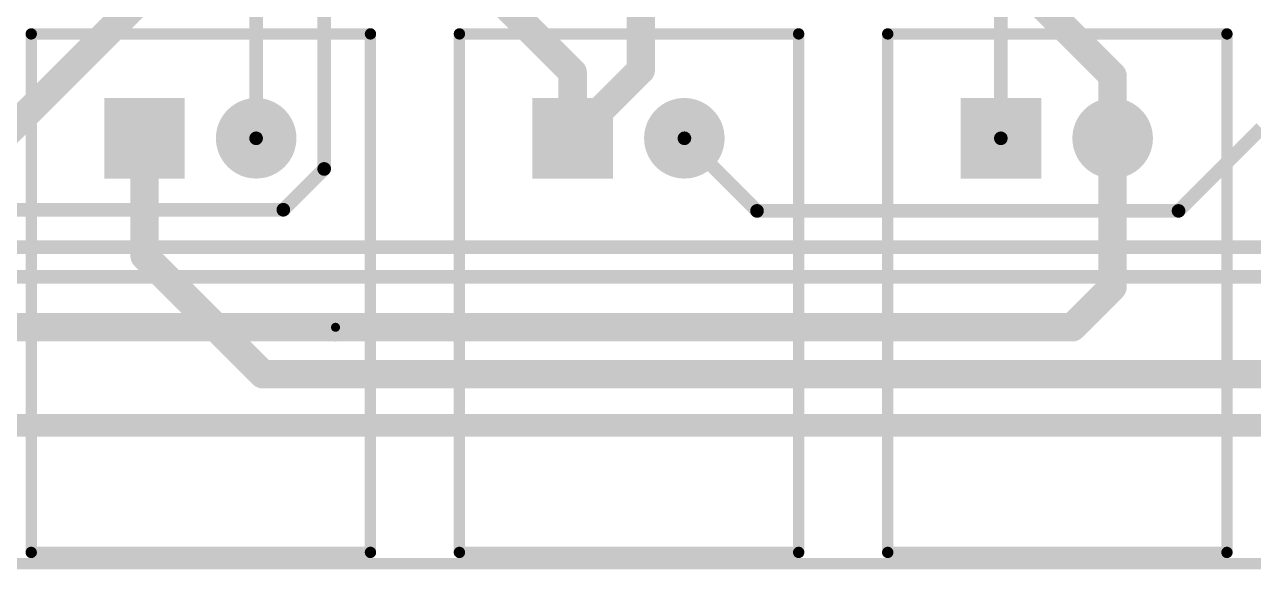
# Model space of a CAD drawing. Header units: millimetres. Extents: x 0.85 to 4.91, y 0.77 to 5.15.
# Drawn here: x 2.315 to 3.398, y 0.96 to 1.44 of the extents above; entities that cross this region are included whole.
import ezdxf

# ---------------------------------------------------------------- set-up
doc = ezdxf.new("R2010")
doc.units = ezdxf.units.MM
doc.header["$MEASUREMENT"] = 0
for name, color, linetype in [('BottomLayer', 5, 'Continuous'), ('BottomSolder', 6, 'Continuous'), ('Mechanical2', 216, 'Continuous'), ('MultiLayer', 9, 'Continuous'), ('PadHoleLayer', 156, 'Continuous'), ('TopLayer', 1, 'Continuous'), ('TopOverlay', 2, 'Continuous'), ('TopSolder', 216, 'Continuous'), ('ViaHoleLayer', 16, 'Continuous')]:
    doc.layers.add(name, color=color, linetype=linetype)

# ---------------------------------------------------------------- blocks, each defined once
blk = doc.blocks.new('S2B_XH_A_LF__SN__57')
at = {"layer": 'BottomLayer', "const_width": 0.0315}
blk.add_lwpolyline([(0.0335, 0, 1), (0.065, 0, 1)], format="xyb", close=True, dxfattribs=at)
at = {"layer": 'BottomLayer'}
blk.add_solid([(-0.0807, -0.0315), (-0.0177, -0.0315), (-0.0807, 0.0315), (-0.0177, 0.0315)], dxfattribs=at)
at = {"layer": 'BottomSolder', "const_width": 0.0355}
blk.add_lwpolyline([(0.0315, 0, 1), (0.067, 0, 1)], format="xyb", close=True, dxfattribs=at)
at = {"layer": 'BottomSolder'}
blk.add_solid([(-0.0847, -0.0355), (-0.0137, -0.0355), (-0.0847, 0.0355), (-0.0137, 0.0355)], dxfattribs=at)
at = {"layer": 'MultiLayer', "const_width": 0.0315}
blk.add_lwpolyline([(0.0335, 0, 1), (0.065, 0, 1)], format="xyb", close=True, dxfattribs=at)
at = {"layer": 'MultiLayer'}
blk.add_solid([(-0.0807, -0.0315), (-0.0177, -0.0315), (-0.0807, 0.0315), (-0.0177, 0.0315)], dxfattribs=at)
at = {"layer": 'PadHoleLayer', "const_width": 0.0177}
for points in [[(-0.0581, 0, 1), (-0.0404, 0, 1)], [(0.0404, 0, 1), (0.0581, 0, 1)]]:
    blk.add_lwpolyline(points, format="xyb", close=True, dxfattribs=at)
at = {"layer": 'TopLayer', "const_width": 0.0315}
blk.add_lwpolyline([(0.0335, 0, 1), (0.065, 0, 1)], format="xyb", close=True, dxfattribs=at)
at = {"layer": 'TopLayer'}
blk.add_solid([(-0.0807, -0.0315), (-0.0177, -0.0315), (-0.0807, 0.0315), (-0.0177, 0.0315)], dxfattribs=at)
at = {"layer": 'TopOverlay', "const_width": 0.01}
for points in [[(-0.149, -0.365), (-0.149, 0.092)], [(-0.149, 0.092), (0.15, 0.092)], [(0.15, -0.365), (0.15, 0.092)], [(-0.149, -0.365), (0.15, -0.365)]]:
    blk.add_lwpolyline(points, dxfattribs=at)
at = {"layer": 'TopOverlay', "const_width": 0.005}
for points in [[(-0.1515, 0.092, 1), (-0.1465, 0.092, 1)], [(-0.1515, 0.092, 1), (-0.1465, 0.092, 1)], [(0.1475, 0.092, 1), (0.1525, 0.092, 1)], [(0.1475, 0.092, 1), (0.1525, 0.092, 1)], [(-0.1515, -0.365, 1), (-0.1465, -0.365, 1)], [(-0.1515, -0.365, 1), (-0.1465, -0.365, 1)], [(0.1475, -0.365, 1), (0.1525, -0.365, 1)], [(0.1475, -0.365, 1), (0.1525, -0.365, 1)]]:
    blk.add_lwpolyline(points, format="xyb", close=True, dxfattribs=at)
at = {"layer": 'TopSolder', "const_width": 0.0355}
blk.add_lwpolyline([(0.0315, 0, 1), (0.067, 0, 1)], format="xyb", close=True, dxfattribs=at)
at = {"layer": 'TopSolder'}
blk.add_solid([(-0.0847, -0.0355), (-0.0137, -0.0355), (-0.0847, 0.0355), (-0.0137, 0.0355)], dxfattribs=at)
blk = doc.blocks.new('S2B_XH_A_LF__SN__58')
at = {"layer": 'BottomLayer', "const_width": 0.0315}
blk.add_lwpolyline([(0.0335, 0, 1), (0.065, 0, 1)], format="xyb", close=True, dxfattribs=at)
at = {"layer": 'BottomLayer'}
blk.add_solid([(-0.0807, -0.0315), (-0.0177, -0.0315), (-0.0807, 0.0315), (-0.0177, 0.0315)], dxfattribs=at)
at = {"layer": 'BottomSolder', "const_width": 0.0355}
blk.add_lwpolyline([(0.0315, 0, 1), (0.067, 0, 1)], format="xyb", close=True, dxfattribs=at)
at = {"layer": 'BottomSolder'}
blk.add_solid([(-0.0847, -0.0355), (-0.0137, -0.0355), (-0.0847, 0.0355), (-0.0137, 0.0355)], dxfattribs=at)
at = {"layer": 'MultiLayer', "const_width": 0.0315}
blk.add_lwpolyline([(0.0335, 0, 1), (0.065, 0, 1)], format="xyb", close=True, dxfattribs=at)
at = {"layer": 'MultiLayer'}
blk.add_solid([(-0.0807, -0.0315), (-0.0177, -0.0315), (-0.0807, 0.0315), (-0.0177, 0.0315)], dxfattribs=at)
at = {"layer": 'PadHoleLayer', "const_width": 0.0177}
for points in [[(-0.0581, 0, 1), (-0.0404, 0, 1)], [(0.0404, 0, 1), (0.0581, 0, 1)]]:
    blk.add_lwpolyline(points, format="xyb", close=True, dxfattribs=at)
at = {"layer": 'TopLayer', "const_width": 0.0315}
blk.add_lwpolyline([(0.0335, 0, 1), (0.065, 0, 1)], format="xyb", close=True, dxfattribs=at)
at = {"layer": 'TopLayer'}
blk.add_solid([(-0.0807, -0.0315), (-0.0177, -0.0315), (-0.0807, 0.0315), (-0.0177, 0.0315)], dxfattribs=at)
at = {"layer": 'TopOverlay', "const_width": 0.01}
for points in [[(-0.149, -0.365), (-0.149, 0.092)], [(-0.149, 0.092), (0.15, 0.092)], [(0.15, -0.365), (0.15, 0.092)], [(-0.149, -0.365), (0.15, -0.365)]]:
    blk.add_lwpolyline(points, dxfattribs=at)
at = {"layer": 'TopOverlay', "const_width": 0.005}
for points in [[(-0.1515, 0.092, 1), (-0.1465, 0.092, 1)], [(-0.1515, 0.092, 1), (-0.1465, 0.092, 1)], [(0.1475, 0.092, 1), (0.1525, 0.092, 1)], [(0.1475, 0.092, 1), (0.1525, 0.092, 1)], [(-0.1515, -0.365, 1), (-0.1465, -0.365, 1)], [(-0.1515, -0.365, 1), (-0.1465, -0.365, 1)], [(0.1475, -0.365, 1), (0.1525, -0.365, 1)], [(0.1475, -0.365, 1), (0.1525, -0.365, 1)]]:
    blk.add_lwpolyline(points, format="xyb", close=True, dxfattribs=at)
at = {"layer": 'TopSolder', "const_width": 0.0355}
blk.add_lwpolyline([(0.0315, 0, 1), (0.067, 0, 1)], format="xyb", close=True, dxfattribs=at)
at = {"layer": 'TopSolder'}
blk.add_solid([(-0.0847, -0.0355), (-0.0137, -0.0355), (-0.0847, 0.0355), (-0.0137, 0.0355)], dxfattribs=at)
blk = doc.blocks.new('S2B_XH_A_LF__SN__59')
at = {"layer": 'BottomLayer', "const_width": 0.0315}
blk.add_lwpolyline([(0.0335, 0, 1), (0.065, 0, 1)], format="xyb", close=True, dxfattribs=at)
at = {"layer": 'BottomLayer'}
blk.add_solid([(-0.0807, -0.0315), (-0.0177, -0.0315), (-0.0807, 0.0315), (-0.0177, 0.0315)], dxfattribs=at)
at = {"layer": 'BottomSolder', "const_width": 0.0355}
blk.add_lwpolyline([(0.0315, 0, 1), (0.067, 0, 1)], format="xyb", close=True, dxfattribs=at)
at = {"layer": 'BottomSolder'}
blk.add_solid([(-0.0847, -0.0355), (-0.0137, -0.0355), (-0.0847, 0.0355), (-0.0137, 0.0355)], dxfattribs=at)
at = {"layer": 'MultiLayer', "const_width": 0.0315}
blk.add_lwpolyline([(0.0335, 0, 1), (0.065, 0, 1)], format="xyb", close=True, dxfattribs=at)
at = {"layer": 'MultiLayer'}
blk.add_solid([(-0.0807, -0.0315), (-0.0177, -0.0315), (-0.0807, 0.0315), (-0.0177, 0.0315)], dxfattribs=at)
at = {"layer": 'PadHoleLayer', "const_width": 0.0177}
for points in [[(-0.0581, 0, 1), (-0.0404, 0, 1)], [(0.0404, 0, 1), (0.0581, 0, 1)]]:
    blk.add_lwpolyline(points, format="xyb", close=True, dxfattribs=at)
at = {"layer": 'TopLayer', "const_width": 0.0315}
blk.add_lwpolyline([(0.0335, 0, 1), (0.065, 0, 1)], format="xyb", close=True, dxfattribs=at)
at = {"layer": 'TopLayer'}
blk.add_solid([(-0.0807, -0.0315), (-0.0177, -0.0315), (-0.0807, 0.0315), (-0.0177, 0.0315)], dxfattribs=at)
at = {"layer": 'TopOverlay', "const_width": 0.01}
for points in [[(-0.149, -0.365), (-0.149, 0.092)], [(-0.149, 0.092), (0.15, 0.092)], [(0.15, -0.365), (0.15, 0.092)], [(-0.149, -0.365), (0.15, -0.365)]]:
    blk.add_lwpolyline(points, dxfattribs=at)
at = {"layer": 'TopOverlay', "const_width": 0.005}
for points in [[(-0.1515, 0.092, 1), (-0.1465, 0.092, 1)], [(-0.1515, 0.092, 1), (-0.1465, 0.092, 1)], [(0.1475, 0.092, 1), (0.1525, 0.092, 1)], [(0.1475, 0.092, 1), (0.1525, 0.092, 1)], [(-0.1515, -0.365, 1), (-0.1465, -0.365, 1)], [(-0.1515, -0.365, 1), (-0.1465, -0.365, 1)], [(0.1475, -0.365, 1), (0.1525, -0.365, 1)], [(0.1475, -0.365, 1), (0.1525, -0.365, 1)]]:
    blk.add_lwpolyline(points, format="xyb", close=True, dxfattribs=at)
at = {"layer": 'TopSolder', "const_width": 0.0355}
blk.add_lwpolyline([(0.0315, 0, 1), (0.067, 0, 1)], format="xyb", close=True, dxfattribs=at)
at = {"layer": 'TopSolder'}
blk.add_solid([(-0.0847, -0.0355), (-0.0137, -0.0355), (-0.0847, 0.0355), (-0.0137, 0.0355)], dxfattribs=at)

msp = doc.modelspace()

# ---------------------------------------------------------------- linework, layer by layer
at = {"layer": 'BottomLayer'}
for points, const_width in [([(2.519, 1.34), (2.519, 1.647)], 0.012), ([(2.579, 1.313), (2.579, 1.634)], 0.012), ([(2.295, 1.34), (2.422, 1.467)], 0.025), ([(3.1754, 1.34), (3.1754, 1.4494)], 0.012), ([(3.332, 1.276), (3.405, 1.349)], 0.012), ([(2.8965, 1.34), (2.9605, 1.276)], 0.012), ([(2.543, 1.277), (2.579, 1.313)], 0.012), ([(2.1062, 1.277), (2.543, 1.277)], 0.012), ([(2.9605, 1.276), (3.332, 1.276)], 0.012), ([(1.8602, 1.244), (4.247, 1.244)], 0.012), ([(1.7878, 1.218), (4.262, 1.218)], 0.012), ([(2.1416, 1.1734), (2.589, 1.1734)], 0.025), ([(1.416, 1.087), (4.494, 1.087)], 0.02)]:
    msp.add_lwpolyline(points, dxfattribs=dict(at, const_width=const_width))
for points, const_width in [([(2.516, 1.34, 1), (2.522, 1.34, 1)], 0.006), ([(2.8935, 1.34, 1), (2.8995, 1.34, 1)], 0.006), ([(3.1724, 1.34, 1), (3.1784, 1.34, 1)], 0.006), ([(2.576, 1.313, 1), (2.582, 1.313, 1)], 0.006), ([(2.576, 1.313, 1), (2.582, 1.313, 1)], 0.006), ([(2.54, 1.277, 1), (2.546, 1.277, 1)], 0.006), ([(2.54, 1.277, 1), (2.546, 1.277, 1)], 0.006), ([(2.9575, 1.276, 1), (2.9635, 1.276, 1)], 0.006), ([(2.9575, 1.276, 1), (2.9635, 1.276, 1)], 0.006), ([(3.329, 1.276, 1), (3.335, 1.276, 1)], 0.006), ([(3.329, 1.276, 1), (3.335, 1.276, 1)], 0.006), ([(2.5827, 1.1734, 1), (2.5953, 1.1734, 1)], 0.0125), ([(2.5851, 1.1734, 1), (2.5929, 1.1734, 1)], 0.00787)]:
    msp.add_lwpolyline(points, format="xyb", close=True, dxfattribs=dict(at, const_width=const_width))
at = {"layer": 'Mechanical2', "const_width": 0.01}
msp.add_lwpolyline([(1, 0.965), (4.823, 0.965)], dxfattribs=at)
at = {"layer": 'MultiLayer', "const_width": 0.00787}
msp.add_lwpolyline([(2.5851, 1.1734, 1), (2.5929, 1.1734, 1)], format="xyb", close=True, dxfattribs=at)
at = {"layer": 'TopLayer', "const_width": 0.025}
for points in [[(2.858, 1.4), (2.858, 1.733)], [(3.133, 1.536), (3.2739, 1.3951)], [(2.733, 1.463), (2.798, 1.398)], [(2.798, 1.34), (2.858, 1.4)], [(2.798, 1.34), (2.798, 1.398)], [(3.2739, 1.34), (3.2739, 1.3951)], [(2.4206, 1.2364), (2.4206, 1.34)], [(3.2739, 1.2089), (3.2739, 1.34)], [(2.4206, 1.2364), (2.525, 1.132)], [(3.2384, 1.1734), (3.2739, 1.2089)], [(2.589, 1.1734), (3.2384, 1.1734)], [(2.525, 1.132), (4.157, 1.132)]]:
    msp.add_lwpolyline(points, dxfattribs=at)
at = {"layer": 'TopLayer'}
for points, const_width in [([(2.7918, 1.398, 1), (2.8043, 1.398, 1)], 0.0125), ([(2.7918, 1.398, 1), (2.8043, 1.398, 1)], 0.0125), ([(2.8518, 1.4, 1), (2.8643, 1.4, 1)], 0.0125), ([(2.8518, 1.4, 1), (2.8643, 1.4, 1)], 0.0125), ([(3.2676, 1.3951, 1), (3.2801, 1.3951, 1)], 0.0125), ([(3.2676, 1.3951, 1), (3.2801, 1.3951, 1)], 0.0125), ([(2.4144, 1.34, 1), (2.4269, 1.34, 1)], 0.0125), ([(2.7918, 1.34, 1), (2.8043, 1.34, 1)], 0.0125), ([(2.7918, 1.34, 1), (2.8043, 1.34, 1)], 0.0125), ([(3.2676, 1.34, 1), (3.2801, 1.34, 1)], 0.0125), ([(3.2676, 1.34, 1), (3.2801, 1.34, 1)], 0.0125), ([(2.4144, 1.2364, 1), (2.4269, 1.2364, 1)], 0.0125), ([(2.4144, 1.2364, 1), (2.4269, 1.2364, 1)], 0.0125), ([(3.2676, 1.2089, 1), (3.2801, 1.2089, 1)], 0.0125), ([(3.2676, 1.2089, 1), (3.2801, 1.2089, 1)], 0.0125), ([(2.5827, 1.1734, 1), (2.5953, 1.1734, 1)], 0.0125), ([(2.5851, 1.1734, 1), (2.5929, 1.1734, 1)], 0.00787), ([(3.2321, 1.1734, 1), (3.2446, 1.1734, 1)], 0.0125), ([(3.2321, 1.1734, 1), (3.2446, 1.1734, 1)], 0.0125), ([(2.5187, 1.132, 1), (2.5312, 1.132, 1)], 0.0125), ([(2.5187, 1.132, 1), (2.5312, 1.132, 1)], 0.0125)]:
    msp.add_lwpolyline(points, format="xyb", close=True, dxfattribs=dict(at, const_width=const_width))
at = {"layer": 'ViaHoleLayer', "const_width": 0.00394}
msp.add_lwpolyline([(2.587, 1.1734, 1), (2.591, 1.1734, 1)], format="xyb", close=True, dxfattribs=at)

# ---------------------------------------------------------------- block references
for name, p in [('S2B_XH_A_LF__SN__57', (2.4698, 1.34)), ('S2B_XH_A_LF__SN__59', (2.8472, 1.34)), ('S2B_XH_A_LF__SN__58', (3.2247, 1.34))]:
    msp.add_blockref(name, p)

doc.saveas('drawing.dxf')
